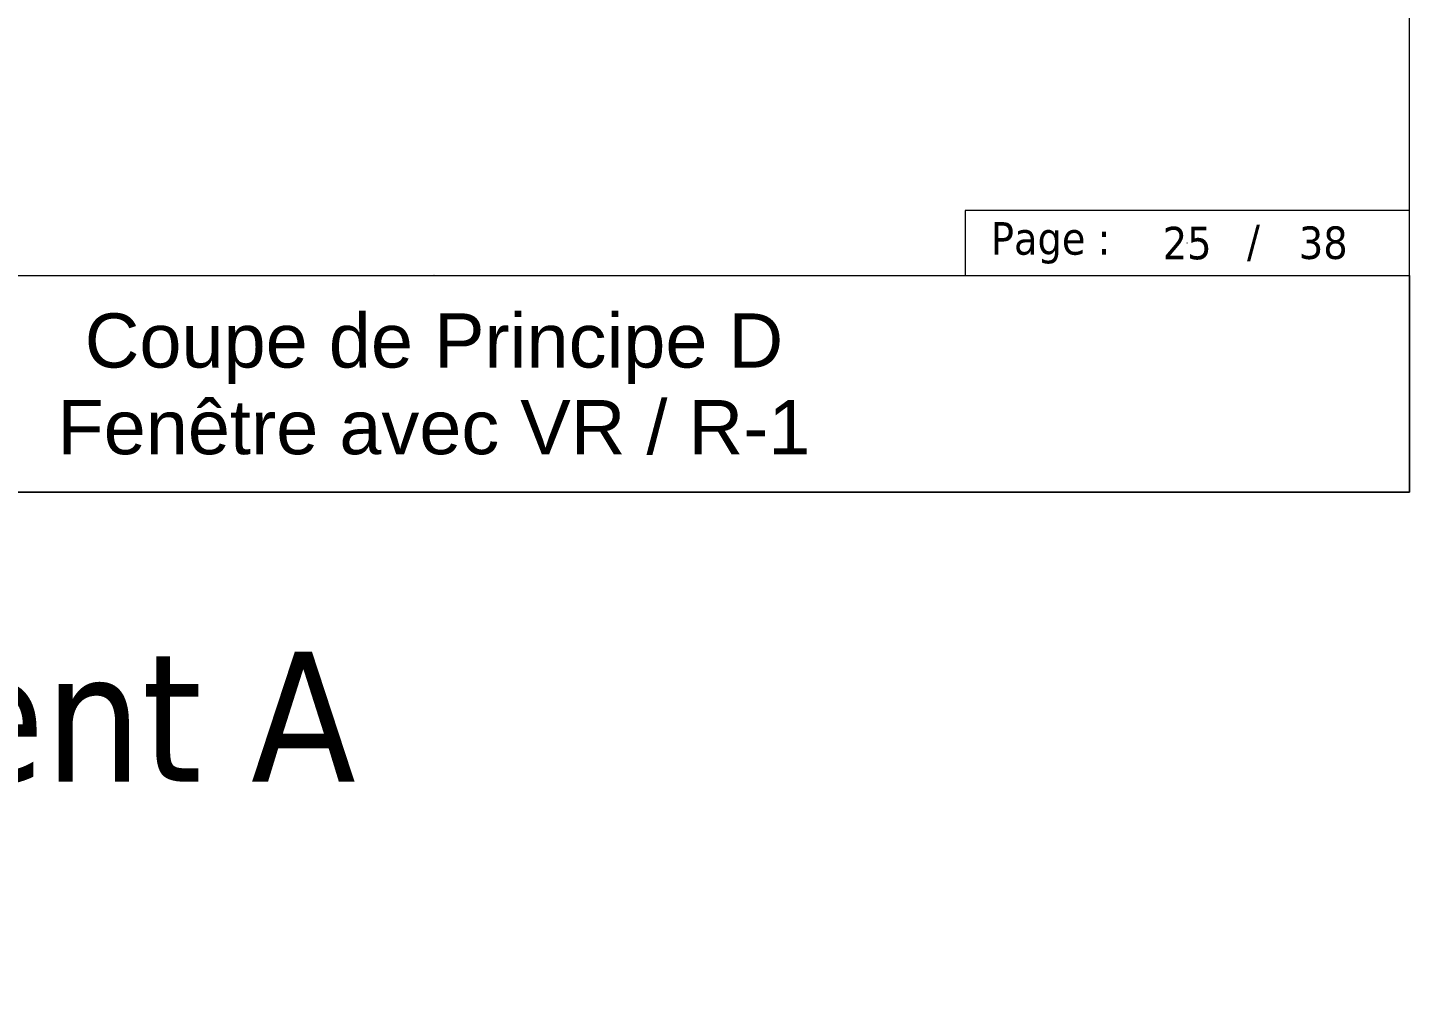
# Model space of a CAD drawing. Header units: millimetres. Extents: x -20000 to 230000, y -17405 to 25402.
# Drawn here: x 33125 to 39500, y -11836 to -7356 of the extents above; entities that cross this region are included whole.
import ezdxf
from ezdxf.enums import TextEntityAlignment as Align

# ---------------------------------------------------------------- set-up
doc = ezdxf.new("R2010")
doc.units = ezdxf.units.MM
doc.header["$PDMODE"] = 35
doc.header["$PDSIZE"] = 0.5
doc.layers.get('0').update_dxf_attribs({"lineweight": 13})
doc.layers.get('Defpoints').update_dxf_attribs({"true_color": 0xc2a584})
for name, color, linetype, lineweight in [('0 - 1 (validé)', 3, 'Continuous', 13), ('1 - Cartouche', 7, 'Continuous', 13), ('1 - Texte', 7, 'Continuous', 13), ('Texte', 7, 'Continuous', 13)]:
    doc.layers.add(name, color=color, linetype=linetype, lineweight=lineweight)
for name, color, linetype, lineweight, plot in [('0 - Trame', 1, 'Continuous', 0, False), ('Intouchable', 252, 'Continuous', 13, False), ('Non visible', 163, 'Continuous', 25, False)]:
    doc.layers.add(name, color=color, linetype=linetype, lineweight=lineweight, plot=plot)
doc.styles.get("Standard").update_dxf_attribs({"font": 'ARIALUNI.TTF'})
doc.styles.add('Texte Poralu', font='tahomabd.ttf')

# ---------------------------------------------------------------- blocks, each defined once
blk = doc.blocks.new('Cadre Coupe_Elev')
for p in [(3500, 1500), (5000, 1500), (6500, 1500), (8000, 1500), (3500, 500), (5000, 500), (6500, 500), (8000, 500)]:
    blk.add_point(p)
at = {"layer": '0 - Trame'}
for points in [[(500, 500), (9500, 500), (9500, 9500), (500, 9500)], [(500, 1500), (9500, 1500), (9500, 500), (500, 500)]]:
    blk.add_lwpolyline(points, close=True, dxfattribs=at)
at = {"layer": 'Defpoints'}
for p in [(5000, 1200), (5000, 1000), (5000, 800)]:
    blk.add_point(p, dxfattribs=at)
at = {"color": 7}
blk.add_attdef('REPERE_1', text='', height=300, dxfattribs=at).set_placement((1000, 9000), align=Align.MIDDLE_CENTER)
at = {"layer": '1 - Texte', "color": 7}
for tag, p in [('DEFINITION1', (5000, 1200)), ('DEFINITION2', (5000, 800))]:
    blk.add_attdef(tag, text='', height=250, dxfattribs=at).set_placement(p, align=Align.MIDDLE_CENTER)
at = {"layer": 'Non visible', "style": 'Texte Poralu'}
for p in [(5447.1, 4905.8), (5447.1, 4605.8)]:
    blk.add_attdef('REPERE_2', text='', height=35, dxfattribs=at).set_placement(p, align=Align.MIDDLE_LEFT)
blk = doc.blocks.new('Cartouche - Total de page')
at = {"layer": '1 - Cartouche', "color": 0, "insert": (0, 0), "char_height": 5, "attachment_point": 5, "style": 'Texte Poralu'}
blk.add_mtext('38', dxfattribs=at)

msp = doc.modelspace()

# ---------------------------------------------------------------- linework, layer by layer
at = {"layer": 'Intouchable'}
msp.add_lwpolyline([(37450, -8500), (39500, -8500), (39500, -8200), (37450, -8200)], close=True, dxfattribs=at)
msp.add_point((38475, -8350), dxfattribs=at)

# ---------------------------------------------------------------- block references
at = {"layer": '0 - 1 (validé)'}
ref = msp.add_blockref('Cadre Coupe_Elev', (30000, -10000), dxfattribs=at)
ref.add_attrib('DEFINITION1', 'Coupe de Principe D', dxfattribs={"layer": '1 - Texte', "color": 7, "height": 250}).set_placement((35000, -8800), align=Align.MIDDLE_CENTER)
ref.add_attrib('DEFINITION2', 'Fenêtre avec VR / R-1', dxfattribs={"layer": '1 - Texte', "color": 7, "height": 250}).set_placement((35000, -9200), align=Align.MIDDLE_CENTER)
at = {"layer": 'Intouchable', "xscale": 30, "yscale": 30, "zscale": 30}
msp.add_blockref('Cartouche - Total de page', (39102.9, -8350), dxfattribs=at)

# ---------------------------------------------------------------- texts
at = {"style": 'Texte Poralu'}
msp.add_attdef('25', text='', height=150, dxfattribs=at).set_placement((38475, -8350), align=Align.MIDDLE_CENTER)
at = {"layer": 'Intouchable', "char_height": 150, "style": 'Texte Poralu'}
for s, insert, attachment_point in [('Page : ', (37569.36, -8350), 4), ('/', (38780.84, -8350), 5)]:
    msp.add_mtext(s, dxfattribs=dict(at, insert=insert, attachment_point=attachment_point))
at = {"layer": 'Texte', "insert": (30685.8, -10236.27), "char_height": 600, "attachment_point": 1, "style": 'Texte Poralu'}
msp.add_mtext_dynamic_manual_height_columns('Bâtiment A\\PR-1', width=10059.0673, gutter_width=300, heights=[0], dxfattribs=at)

doc.saveas('drawing.dxf')
